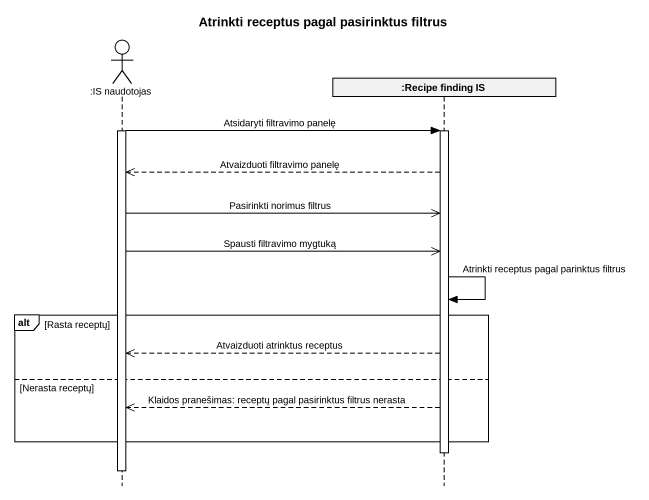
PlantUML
@startuml
title Atrinkti receptus pagal pasirinktus filtrus
hide footbox
actor ":IS naudotojas" as IS_naudotojas
participant ":Recipe finding IS" as Recipe_finding_IS

activate IS_naudotojas
IS_naudotojas -> Recipe_finding_IS : Atsidaryti filtravimo panelę
activate Recipe_finding_IS
Recipe_finding_IS -->> IS_naudotojas : Atvaizduoti filtravimo panelę
IS_naudotojas ->> Recipe_finding_IS : Pasirinkti norimus filtrus
IS_naudotojas ->> Recipe_finding_IS : Spausti filtravimo mygtuką
Recipe_finding_IS -> Recipe_finding_IS : Atrinkti receptus pagal parinktus filtrus
alt Rasta receptų
  Recipe_finding_IS -->> IS_naudotojas : Atvaizduoti atrinktus receptus
else Nerasta receptų
  Recipe_finding_IS -->> IS_naudotojas : Klaidos pranešimas: receptų pagal pasirinktus filtrus nerasta
end
deactivate Recipe_finding_IS
deactivate IS_naudotojas
@enduml
